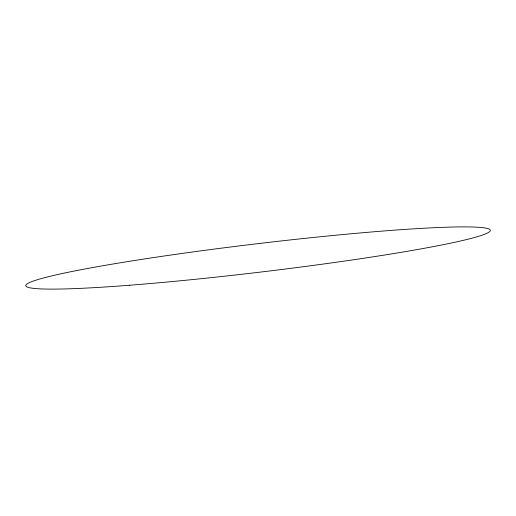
<?xml version="1.0" encoding="UTF-8"?>
<svg xmlns="http://www.w3.org/2000/svg" width="516" height="516" viewBox="0 0 516 516"><rect width="100%" height="100%" fill="white"/><g stroke="black" fill="none" stroke-linecap="round" stroke-linejoin="round"><path stroke-width="0.77" d="M129.464 285.245A233.941 14.274 -6.8 0 0 489.871 231.362A233.941 14.274 -6.8 0 0 154.748 257.394A233.941 14.274 -6.8 0 0 129.464 285.245"/></g></svg>
